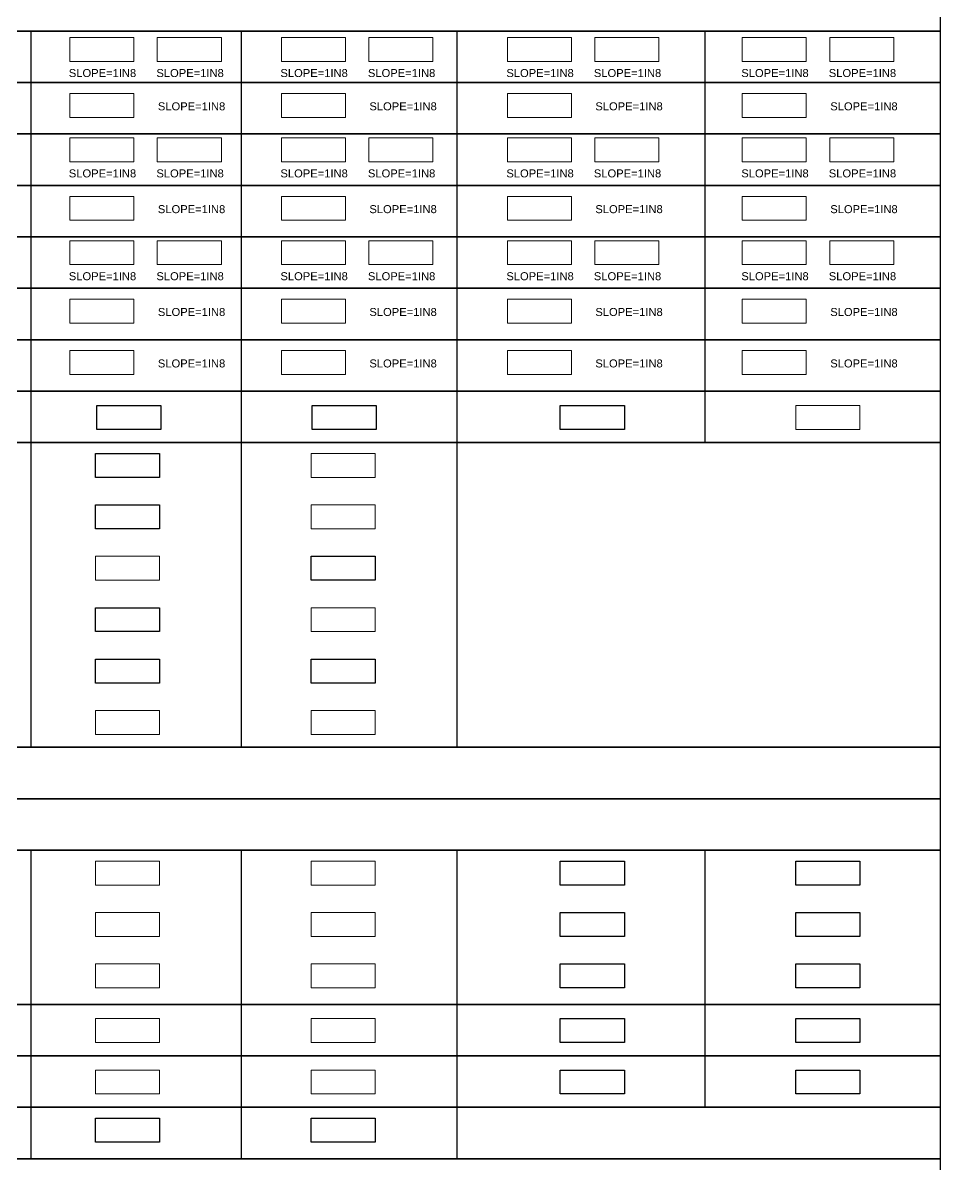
# Model space of a CAD drawing. Header units: millimetres. Extents: x -9481 to -9285, y 28735 to 28829.
# Drawn here: x -9451.52 to -9442.23, y 28776.66 to 28788.21 of the extents above; entities that cross this region are included whole.
import ezdxf

# ---------------------------------------------------------------- set-up
doc = ezdxf.new("R2010")
doc.units = ezdxf.units.MM
doc.linetypes.add('CONTINULUS', pattern=[0])
doc.linetypes.add('DASHED', pattern=[0.75, 0.5, -0.25])
for name, color, linetype, plot in [('BLK_1_FLR_-1_COURTYARD_INNER', 4, 'Continuous', False), ('BLK_1_FLR_-1_LIFT_1', 7, 'Continuous', False), ('BLK_1_FLR_-1_LIFT_2', 7, 'Continuous', False), ('BLK_1_FLR_-1_LIFT_3', 7, 'Continuous', False), ('BLK_1_FLR_-2_LIFT_1', 7, 'Continuous', False), ('BLK_1_FLR_-2_LIFT_2', 7, 'Continuous', False), ('BLK_1_FLR_-2_LIFT_3', 7, 'Continuous', False), ('BLK_1_FLR_3_COURTYARD_INNER', 7, 'Continuous', False), ('BLK_1_FLR_3_ROOM_1_LIGHT_VENTILATION_1', 4, 'Continuous', False), ('BLK_1_FLR_3_ROOM_2_LIGHT_VENTILATION_2', 1, 'Continuous', False), ('BLK_1_FLR_3_ROOM_4_LIGHT_VENTILATION_4', 1, 'Continuous', False), ('BLK_1_FLR_3_ROOM_5_LIGHT_VENTILATION_5', 1, 'Continuous', False), ('BLK_1_FLR_4_ROOM_3_LIGHT_VENTILATION_3', 7, 'Continuous', False), ('BLK_1_FLR_4_ROOM_5_LIGHT_VENTILATION_5', 7, 'Continuous', False)]:
    doc.layers.add(name, color=color, linetype=linetype, plot=plot)
for name, color, linetype, lineweight in [('BLK_1_FLR_-1_VEHICLE_RAMP_1', 7, 'Continuous', 0), ('BLK_1_FLR_-1_VEHICLE_RAMP_2', 7, 'Continuous', 0), ('BLK_1_FLR_-2_COURTYARD_INNER', 7, 'Continuous', 0), ('BLK_1_FLR_-2_VEHICLE_RAMP_1', 7, 'Continuous', 0), ('BLK_1_FLR_-2_VEHICLE_RAMP_2', 7, 'Continuous', 0), ('BLK_1_FLR_2_LIFT_3', 1, 'DASHED', 9), ('BLK_1_FLR_3_LIFT_1', 7, 'Continuous', 0), ('BLK_1_FLR_3_LIFT_2', 1, 'DASHED', 9), ('BLK_1_FLR_3_ROOM_3_LIGHT_VENTILATION_3', 7, 'Continuous', 0), ('BLK_1_FLR_3_ROOM_6_LIGHT_VENTILATION_6', 7, 'Continuous', 0), ('BLK_1_FLR_3_VEHICLE_RAMP_1', 7, 'Continuous', 0), ('BLK_1_FLR_3_VEHICLE_RAMP_2', 7, 'Continuous', 0), ('BLK_1_FLR_4_LIFT_1', 7, 'Continuous', 0), ('BLK_1_FLR_4_LIFT_2', 1, 'DASHED', 9), ('BLK_1_FLR_4_LIFT_3', 1, 'DASHED', 9), ('BLK_1_FLR_4_ROOM_1_LIGHT_VENTILATION_1', 7, 'Continuous', 0), ('BLK_1_FLR_4_ROOM_2_LIGHT_VENTILATION_2', 7, 'Continuous', 0), ('BLK_1_FLR_4_ROOM_4_LIGHT_VENTILATION_4', 7, 'Continuous', 0), ('BLK_1_FLR_4_ROOM_6_LIGHT_VENTILATION_6', 7, 'Continuous', 0), ('BLK_1_FLR_4_VEHICLE_RAMP_1', 7, 'Continuous', 0), ('BLK_1_FLR_4_VEHICLE_RAMP_2', 7, 'Continuous', 0)]:
    doc.layers.add(name, color=color, linetype=linetype, lineweight=lineweight)
doc.layers.add('BLK_1_FLR_3_UNITFA', color=7, linetype='Continuous')
doc.layers.add('BLK_1_FLR_4_UNITFA', color=7, linetype='Continuous')
doc.layers.add('BLK_1_FLR_4_COURTYARD_INNER', color=7, linetype='Continuous', true_color=0x995f4c, plot=False)
doc.styles.get("Standard").update_dxf_attribs({"font": 'arial.ttf', "height": 0.25})

msp = doc.modelspace()

# ---------------------------------------------------------------- linework, layer by layer
for p, q in [((-9451.44, 28788.13), (-9451.44, 28787.61)), ((-9449.309, 28788.13), (-9449.309, 28787.61)), ((-9447.126, 28788.13), (-9447.126, 28787.61)), ((-9444.614, 28788.13), (-9444.614, 28787.61)), ((-9451.44, 28787.61), (-9451.44, 28787.089)), ((-9449.309, 28787.61), (-9449.309, 28787.089)), ((-9447.126, 28787.61), (-9447.126, 28787.089)), ((-9444.614, 28787.61), (-9444.614, 28787.089)), ((-9451.44, 28787.089), (-9451.44, 28786.568)), ((-9449.309, 28787.089), (-9449.309, 28786.568)), ((-9447.126, 28787.089), (-9447.126, 28786.568)), ((-9444.614, 28787.089), (-9444.614, 28786.568)), ((-9451.44, 28786.568), (-9451.44, 28786.048)), ((-9449.309, 28786.568), (-9449.309, 28786.048)), ((-9447.126, 28786.568), (-9447.126, 28786.048)), ((-9444.614, 28786.568), (-9444.614, 28786.048)), ((-9451.44, 28786.048), (-9451.44, 28785.527)), ((-9449.309, 28786.048), (-9449.309, 28785.527)), ((-9447.126, 28786.048), (-9447.126, 28785.527)), ((-9444.614, 28786.048), (-9444.614, 28785.527)), ((-9451.44, 28785.527), (-9451.44, 28785.006)), ((-9449.309, 28785.527), (-9449.309, 28785.006)), ((-9447.126, 28785.527), (-9447.126, 28785.006)), ((-9444.614, 28785.527), (-9444.614, 28785.006)), ((-9451.44, 28785.006), (-9451.44, 28784.486)), ((-9449.309, 28785.006), (-9449.309, 28784.486)), ((-9447.126, 28785.006), (-9447.126, 28784.486)), ((-9444.614, 28785.006), (-9444.614, 28784.486)), ((-9451.44, 28784.486), (-9451.44, 28783.965)), ((-9449.309, 28784.486), (-9449.309, 28783.965)), ((-9447.126, 28784.486), (-9447.126, 28783.965)), ((-9444.614, 28784.486), (-9444.614, 28783.965)), ((-9451.44, 28783.965), (-9451.44, 28783.444)), ((-9451.44, 28783.965), (-9451.44, 28780.879)), ((-9449.309, 28783.965), (-9449.309, 28783.444)), ((-9449.309, 28783.965), (-9449.309, 28780.879)), ((-9447.126, 28783.965), (-9447.126, 28783.444)), ((-9447.126, 28783.965), (-9447.126, 28780.879)), ((-9442.23, 28783.965), (-9442.23, 28780.879)), ((-9451.44, 28783.444), (-9451.44, 28782.924)), ((-9449.309, 28783.444), (-9449.309, 28782.924)), ((-9447.126, 28783.444), (-9447.126, 28782.924)), ((-9451.44, 28779.838), (-9451.44, 28779.318)), ((-9449.309, 28779.838), (-9449.309, 28779.318)), ((-9447.126, 28779.838), (-9447.126, 28779.318)), ((-9444.614, 28779.838), (-9444.614, 28779.318)), ((-9451.44, 28779.318), (-9451.44, 28778.797)), ((-9449.309, 28779.318), (-9449.309, 28778.797)), ((-9447.126, 28779.318), (-9447.126, 28778.797)), ((-9444.614, 28779.318), (-9444.614, 28778.797)), ((-9451.44, 28778.797), (-9451.44, 28778.276)), ((-9449.309, 28778.797), (-9449.309, 28778.276)), ((-9447.126, 28778.797), (-9447.126, 28778.276)), ((-9444.614, 28778.797), (-9444.614, 28778.276)), ((-9451.44, 28778.276), (-9451.44, 28777.756)), ((-9449.309, 28778.276), (-9449.309, 28777.756)), ((-9447.126, 28778.276), (-9447.126, 28777.756)), ((-9444.614, 28778.276), (-9444.614, 28777.756)), ((-9451.44, 28777.756), (-9451.44, 28777.235)), ((-9449.309, 28777.756), (-9449.309, 28777.235)), ((-9447.126, 28777.756), (-9447.126, 28777.235)), ((-9444.614, 28777.756), (-9444.614, 28777.235)), ((-9451.44, 28777.235), (-9451.44, 28776.714)), ((-9449.309, 28777.235), (-9449.309, 28776.714)), ((-9447.126, 28777.235), (-9447.126, 28776.714))]:
    msp.add_line(p, q)
for points in [[(-9481.258, 28788.651), (-9442.23, 28788.651), (-9442.23, 28788.13), (-9481.258, 28788.13), (-9481.258, 28788.651)], [(-9481.258, 28783.965), (-9481.258, 28784.486), (-9442.23, 28784.486), (-9442.23, 28783.965)], [(-9481.258, 28783.965), (-9442.23, 28783.965), (-9442.23, 28780.879), (-9481.258, 28780.879)], [(-9481.258, 28780.879), (-9442.23, 28780.879), (-9442.23, 28780.359), (-9481.258, 28780.359), (-9481.258, 28780.879)], [(-9481.258, 28780.359), (-9442.23, 28780.359), (-9442.23, 28779.838), (-9481.258, 28779.838), (-9481.258, 28780.359)], [(-9481.258, 28777.235), (-9442.23, 28777.235), (-9442.23, 28776.714), (-9481.258, 28776.714)], [(-9481.258, 28776.714), (-9442.23, 28776.714), (-9442.23, 28776.194), (-9481.258, 28776.194)]]:
    msp.add_lwpolyline(points, close=True)
for points in [[(-9481.258, 28787.61), (-9481.258, 28788.13), (-9442.23, 28788.13), (-9442.23, 28787.61), (-9461.732, 28787.61)], [(-9461.732, 28787.61), (-9442.23, 28787.61), (-9442.23, 28787.089), (-9461.732, 28787.089)], [(-9461.732, 28787.089), (-9442.23, 28787.089), (-9442.23, 28786.568), (-9461.732, 28786.568)], [(-9461.732, 28786.568), (-9442.23, 28786.568), (-9442.23, 28786.048), (-9461.732, 28786.048)], [(-9461.732, 28786.048), (-9442.23, 28786.048), (-9442.23, 28785.527), (-9461.732, 28785.527)], [(-9461.732, 28785.527), (-9442.23, 28785.527), (-9442.23, 28785.006), (-9461.732, 28785.006)], [(-9461.732, 28785.006), (-9442.23, 28785.006), (-9442.23, 28784.486), (-9481.258, 28784.486), (-9481.258, 28785.006), (-9481.258, 28785.006)], [(-9481.258, 28779.318), (-9481.258, 28779.838), (-9442.23, 28779.838), (-9442.23, 28779.318)], [(-9442.23, 28779.318), (-9442.23, 28778.797)], [(-9442.23, 28778.797), (-9442.23, 28778.276), (-9461.732, 28778.276)], [(-9461.732, 28778.276), (-9442.23, 28778.276), (-9442.23, 28777.756), (-9461.732, 28777.756)], [(-9461.732, 28777.756), (-9442.23, 28777.756), (-9442.23, 28777.235), (-9481.258, 28777.235), (-9481.258, 28777.756), (-9481.258, 28777.756)]]:
    msp.add_lwpolyline(points)
at = {"layer": 'BLK_1_FLR_-1_COURTYARD_INNER', "color": 7}
msp.add_lwpolyline([(-9446.077, 28784.339), (-9445.428, 28784.339), (-9445.428, 28784.097), (-9446.077, 28784.097)], close=True, dxfattribs=at)
at = {"layer": 'BLK_1_FLR_-1_LIFT_1', "color": 1}
msp.add_lwpolyline([(-9446.077, 28779.727), (-9445.428, 28779.727), (-9445.428, 28779.485), (-9446.077, 28779.485)], close=True, dxfattribs=at)
at = {"layer": 'BLK_1_FLR_-1_LIFT_1', "color": 2}
msp.add_lwpolyline([(-9446.077, 28778.133), (-9445.428, 28778.133), (-9445.428, 28777.89), (-9446.077, 28777.89)], close=True, dxfattribs=at)
at = {"layer": 'BLK_1_FLR_-1_LIFT_1', "color": 3}
msp.add_lwpolyline([(-9446.077, 28777.612), (-9445.428, 28777.612), (-9445.428, 28777.37), (-9446.077, 28777.37)], close=True, dxfattribs=at)
at = {"layer": 'BLK_1_FLR_-1_LIFT_2', "color": 1}
msp.add_lwpolyline([(-9446.077, 28779.206), (-9445.428, 28779.206), (-9445.428, 28778.964), (-9446.077, 28778.964)], close=True, dxfattribs=at)
at = {"layer": 'BLK_1_FLR_-1_LIFT_3', "color": 1}
msp.add_lwpolyline([(-9446.077, 28778.686), (-9445.428, 28778.686), (-9445.428, 28778.444), (-9446.077, 28778.444)], close=True, dxfattribs=at)
at = {"layer": 'BLK_1_FLR_-1_VEHICLE_RAMP_1', "color": 1}
msp.add_lwpolyline([(-9446.613, 28788.065), (-9445.964, 28788.065), (-9445.964, 28787.823), (-9446.613, 28787.823)], close=True, dxfattribs=at)
at = {"layer": 'BLK_1_FLR_-1_VEHICLE_RAMP_1', "color": 2}
msp.add_lwpolyline([(-9446.613, 28787.498), (-9445.964, 28787.498), (-9445.964, 28787.256), (-9446.613, 28787.256)], close=True, dxfattribs=at)
at = {"layer": 'BLK_1_FLR_-1_VEHICLE_RAMP_1', "color": 3}
msp.add_lwpolyline([(-9446.613, 28787.049), (-9445.964, 28787.049), (-9445.964, 28786.807), (-9446.613, 28786.807)], close=True, dxfattribs=at)
at = {"layer": 'BLK_1_FLR_-1_VEHICLE_RAMP_1', "color": 4}
msp.add_lwpolyline([(-9446.613, 28786.457), (-9445.964, 28786.457), (-9445.964, 28786.215), (-9446.613, 28786.215)], close=True, dxfattribs=at)
at = {"layer": 'BLK_1_FLR_-1_VEHICLE_RAMP_1', "color": 5}
msp.add_lwpolyline([(-9446.613, 28786.008), (-9445.964, 28786.008), (-9445.964, 28785.766), (-9446.613, 28785.766)], close=True, dxfattribs=at)
at = {"layer": 'BLK_1_FLR_-1_VEHICLE_RAMP_1', "color": 6}
msp.add_lwpolyline([(-9446.613, 28785.416), (-9445.964, 28785.416), (-9445.964, 28785.174), (-9446.613, 28785.174)], close=True, dxfattribs=at)
at = {"layer": 'BLK_1_FLR_-1_VEHICLE_RAMP_1', "color": 8}
msp.add_lwpolyline([(-9446.613, 28784.895), (-9445.964, 28784.895), (-9445.964, 28784.653), (-9446.613, 28784.653)], close=True, dxfattribs=at)
at = {"layer": 'BLK_1_FLR_-1_VEHICLE_RAMP_2', "color": 1, "linetype": 'CONTINULUS', "ltscale": 0.05}
msp.add_lwpolyline([(-9445.727, 28788.065), (-9445.078, 28788.065), (-9445.078, 28787.823), (-9445.727, 28787.823)], close=True, dxfattribs=at)
at = {"layer": 'BLK_1_FLR_-1_VEHICLE_RAMP_2', "color": 3, "linetype": 'CONTINULUS', "ltscale": 0.05}
msp.add_lwpolyline([(-9445.727, 28787.049), (-9445.078, 28787.049), (-9445.078, 28786.807), (-9445.727, 28786.807)], close=True, dxfattribs=at)
at = {"layer": 'BLK_1_FLR_-1_VEHICLE_RAMP_2', "color": 5, "linetype": 'CONTINULUS', "ltscale": 0.05}
msp.add_lwpolyline([(-9445.727, 28786.008), (-9445.078, 28786.008), (-9445.078, 28785.766), (-9445.727, 28785.766)], close=True, dxfattribs=at)
at = {"layer": 'BLK_1_FLR_-2_COURTYARD_INNER', "color": 7}
msp.add_lwpolyline([(-9443.693, 28784.339), (-9443.043, 28784.339), (-9443.043, 28784.097), (-9443.693, 28784.097)], close=True, dxfattribs=at)
at = {"layer": 'BLK_1_FLR_-2_LIFT_1', "color": 1}
msp.add_lwpolyline([(-9443.693, 28779.727), (-9443.043, 28779.727), (-9443.043, 28779.485), (-9443.693, 28779.485)], close=True, dxfattribs=at)
at = {"layer": 'BLK_1_FLR_-2_LIFT_1', "color": 2}
msp.add_lwpolyline([(-9443.693, 28778.133), (-9443.043, 28778.133), (-9443.043, 28777.89), (-9443.693, 28777.89)], close=True, dxfattribs=at)
at = {"layer": 'BLK_1_FLR_-2_LIFT_1', "color": 3}
msp.add_lwpolyline([(-9443.693, 28777.612), (-9443.043, 28777.612), (-9443.043, 28777.37), (-9443.693, 28777.37)], close=True, dxfattribs=at)
at = {"layer": 'BLK_1_FLR_-2_LIFT_2', "color": 1}
msp.add_lwpolyline([(-9443.693, 28779.206), (-9443.043, 28779.206), (-9443.043, 28778.964), (-9443.693, 28778.964)], close=True, dxfattribs=at)
at = {"layer": 'BLK_1_FLR_-2_LIFT_3', "color": 1}
msp.add_lwpolyline([(-9443.693, 28778.686), (-9443.043, 28778.686), (-9443.043, 28778.444), (-9443.693, 28778.444)], close=True, dxfattribs=at)
at = {"layer": 'BLK_1_FLR_-2_VEHICLE_RAMP_1', "color": 1}
msp.add_lwpolyline([(-9444.235, 28788.065), (-9443.586, 28788.065), (-9443.586, 28787.823), (-9444.235, 28787.823)], close=True, dxfattribs=at)
at = {"layer": 'BLK_1_FLR_-2_VEHICLE_RAMP_1', "color": 2}
msp.add_lwpolyline([(-9444.235, 28787.498), (-9443.586, 28787.498), (-9443.586, 28787.256), (-9444.235, 28787.256)], close=True, dxfattribs=at)
at = {"layer": 'BLK_1_FLR_-2_VEHICLE_RAMP_1', "color": 3}
msp.add_lwpolyline([(-9444.235, 28787.049), (-9443.586, 28787.049), (-9443.586, 28786.807), (-9444.235, 28786.807)], close=True, dxfattribs=at)
at = {"layer": 'BLK_1_FLR_-2_VEHICLE_RAMP_1', "color": 4}
msp.add_lwpolyline([(-9444.235, 28786.457), (-9443.586, 28786.457), (-9443.586, 28786.215), (-9444.235, 28786.215)], close=True, dxfattribs=at)
at = {"layer": 'BLK_1_FLR_-2_VEHICLE_RAMP_1', "color": 5}
msp.add_lwpolyline([(-9444.235, 28786.008), (-9443.586, 28786.008), (-9443.586, 28785.766), (-9444.235, 28785.766)], close=True, dxfattribs=at)
at = {"layer": 'BLK_1_FLR_-2_VEHICLE_RAMP_1', "color": 6}
msp.add_lwpolyline([(-9444.235, 28785.416), (-9443.586, 28785.416), (-9443.586, 28785.174), (-9444.235, 28785.174)], close=True, dxfattribs=at)
at = {"layer": 'BLK_1_FLR_-2_VEHICLE_RAMP_1', "color": 8}
msp.add_lwpolyline([(-9444.235, 28784.895), (-9443.586, 28784.895), (-9443.586, 28784.653), (-9444.235, 28784.653)], close=True, dxfattribs=at)
at = {"layer": 'BLK_1_FLR_-2_VEHICLE_RAMP_2', "color": 1, "linetype": 'CONTINULUS', "ltscale": 0.05}
msp.add_lwpolyline([(-9443.349, 28788.065), (-9442.7, 28788.065), (-9442.7, 28787.823), (-9443.349, 28787.823)], close=True, dxfattribs=at)
at = {"layer": 'BLK_1_FLR_-2_VEHICLE_RAMP_2', "color": 3, "linetype": 'CONTINULUS', "ltscale": 0.05}
msp.add_lwpolyline([(-9443.349, 28787.049), (-9442.7, 28787.049), (-9442.7, 28786.807), (-9443.349, 28786.807)], close=True, dxfattribs=at)
at = {"layer": 'BLK_1_FLR_-2_VEHICLE_RAMP_2', "color": 5, "linetype": 'CONTINULUS', "ltscale": 0.05}
msp.add_lwpolyline([(-9443.349, 28786.008), (-9442.7, 28786.008), (-9442.7, 28785.766), (-9443.349, 28785.766)], close=True, dxfattribs=at)
at = {"layer": 'BLK_1_FLR_2_LIFT_3', "color": 1, "linetype": 'CONTINULUS', "ltscale": 0.05}
msp.add_lwpolyline([(-9450.783, 28778.686), (-9450.134, 28778.686), (-9450.134, 28778.444), (-9450.783, 28778.444)], close=True, dxfattribs=at)
at = {"layer": 'BLK_1_FLR_3_COURTYARD_INNER', "color": 7}
msp.add_lwpolyline([(-9450.771, 28784.339), (-9450.122, 28784.339), (-9450.122, 28784.097), (-9450.771, 28784.097)], close=True, dxfattribs=at)
at = {"layer": 'BLK_1_FLR_3_LIFT_1', "color": 1, "linetype": 'CONTINULUS', "ltscale": 0.05}
msp.add_lwpolyline([(-9450.783, 28779.727), (-9450.134, 28779.727), (-9450.134, 28779.485), (-9450.783, 28779.485)], close=True, dxfattribs=at)
at = {"layer": 'BLK_1_FLR_3_LIFT_1', "color": 2, "linetype": 'CONTINULUS', "ltscale": 0.05}
msp.add_lwpolyline([(-9450.783, 28778.133), (-9450.134, 28778.133), (-9450.134, 28777.89), (-9450.783, 28777.89)], close=True, dxfattribs=at)
at = {"layer": 'BLK_1_FLR_3_LIFT_1', "color": 3, "linetype": 'CONTINULUS', "ltscale": 0.05}
msp.add_lwpolyline([(-9450.783, 28777.612), (-9450.134, 28777.612), (-9450.134, 28777.37), (-9450.783, 28777.37)], close=True, dxfattribs=at)
at = {"layer": 'BLK_1_FLR_3_LIFT_2', "color": 1, "linetype": 'CONTINULUS', "ltscale": 0.05}
msp.add_lwpolyline([(-9450.783, 28779.206), (-9450.134, 28779.206), (-9450.134, 28778.964), (-9450.783, 28778.964)], close=True, dxfattribs=at)
at = {"layer": 'BLK_1_FLR_3_ROOM_1_LIGHT_VENTILATION_1', "color": 114, "true_color": 0x139b48}
msp.add_lwpolyline([(-9450.783, 28783.854), (-9450.134, 28783.854), (-9450.134, 28783.612), (-9450.783, 28783.612)], close=True, dxfattribs=at)
at = {"layer": 'BLK_1_FLR_3_ROOM_2_LIGHT_VENTILATION_2', "color": 114, "true_color": 0x139b48}
msp.add_lwpolyline([(-9450.783, 28783.333), (-9450.134, 28783.333), (-9450.134, 28783.091), (-9450.783, 28783.091)], close=True, dxfattribs=at)
at = {"layer": 'BLK_1_FLR_3_ROOM_3_LIGHT_VENTILATION_3', "color": 114, "true_color": 0x139b48}
msp.add_lwpolyline([(-9450.783, 28782.813), (-9450.134, 28782.813), (-9450.134, 28782.57), (-9450.783, 28782.57)], close=True, dxfattribs=at)
at = {"layer": 'BLK_1_FLR_3_ROOM_4_LIGHT_VENTILATION_4', "color": 114, "true_color": 0x139b48}
msp.add_lwpolyline([(-9450.783, 28782.292), (-9450.134, 28782.292), (-9450.134, 28782.05), (-9450.783, 28782.05)], close=True, dxfattribs=at)
at = {"layer": 'BLK_1_FLR_3_ROOM_5_LIGHT_VENTILATION_5', "color": 114, "true_color": 0x139b48}
msp.add_lwpolyline([(-9450.783, 28781.771), (-9450.134, 28781.771), (-9450.134, 28781.529), (-9450.783, 28781.529)], close=True, dxfattribs=at)
at = {"layer": 'BLK_1_FLR_3_ROOM_6_LIGHT_VENTILATION_6', "color": 114, "true_color": 0x139b48}
msp.add_lwpolyline([(-9450.783, 28781.251), (-9450.134, 28781.251), (-9450.134, 28781.009), (-9450.783, 28781.009)], close=True, dxfattribs=at)
at = {"layer": 'BLK_1_FLR_3_UNITFA', "color": 8}
msp.add_lwpolyline([(-9450.783, 28777.124), (-9450.134, 28777.124), (-9450.134, 28776.882), (-9450.783, 28776.882)], close=True, dxfattribs=at)
at = {"layer": 'BLK_1_FLR_3_VEHICLE_RAMP_1', "color": 1}
msp.add_lwpolyline([(-9451.044, 28788.065), (-9450.395, 28788.065), (-9450.395, 28787.823), (-9451.044, 28787.823)], close=True, dxfattribs=at)
at = {"layer": 'BLK_1_FLR_3_VEHICLE_RAMP_1', "color": 2}
msp.add_lwpolyline([(-9451.044, 28787.498), (-9450.395, 28787.498), (-9450.395, 28787.256), (-9451.044, 28787.256)], close=True, dxfattribs=at)
at = {"layer": 'BLK_1_FLR_3_VEHICLE_RAMP_1', "color": 3}
msp.add_lwpolyline([(-9451.044, 28787.049), (-9450.395, 28787.049), (-9450.395, 28786.807), (-9451.044, 28786.807)], close=True, dxfattribs=at)
at = {"layer": 'BLK_1_FLR_3_VEHICLE_RAMP_1', "color": 4}
msp.add_lwpolyline([(-9451.044, 28786.457), (-9450.395, 28786.457), (-9450.395, 28786.215), (-9451.044, 28786.215)], close=True, dxfattribs=at)
at = {"layer": 'BLK_1_FLR_3_VEHICLE_RAMP_1', "color": 5}
msp.add_lwpolyline([(-9451.044, 28786.008), (-9450.395, 28786.008), (-9450.395, 28785.766), (-9451.044, 28785.766)], close=True, dxfattribs=at)
at = {"layer": 'BLK_1_FLR_3_VEHICLE_RAMP_1', "color": 6}
msp.add_lwpolyline([(-9451.044, 28785.416), (-9450.395, 28785.416), (-9450.395, 28785.174), (-9451.044, 28785.174)], close=True, dxfattribs=at)
at = {"layer": 'BLK_1_FLR_3_VEHICLE_RAMP_1', "color": 8}
msp.add_lwpolyline([(-9451.044, 28784.895), (-9450.395, 28784.895), (-9450.395, 28784.653), (-9451.044, 28784.653)], close=True, dxfattribs=at)
at = {"layer": 'BLK_1_FLR_3_VEHICLE_RAMP_2', "color": 1, "linetype": 'CONTINULUS', "ltscale": 0.05}
msp.add_lwpolyline([(-9450.158, 28788.065), (-9449.509, 28788.065), (-9449.509, 28787.823), (-9450.158, 28787.823)], close=True, dxfattribs=at)
at = {"layer": 'BLK_1_FLR_3_VEHICLE_RAMP_2', "color": 3, "linetype": 'CONTINULUS', "ltscale": 0.05}
msp.add_lwpolyline([(-9450.158, 28787.049), (-9449.509, 28787.049), (-9449.509, 28786.807), (-9450.158, 28786.807)], close=True, dxfattribs=at)
at = {"layer": 'BLK_1_FLR_3_VEHICLE_RAMP_2', "color": 5, "linetype": 'CONTINULUS', "ltscale": 0.05}
msp.add_lwpolyline([(-9450.158, 28786.008), (-9449.509, 28786.008), (-9449.509, 28785.766), (-9450.158, 28785.766)], close=True, dxfattribs=at)
at = {"layer": 'BLK_1_FLR_4_COURTYARD_INNER', "color": 7}
msp.add_lwpolyline([(-9448.589, 28784.339), (-9447.94, 28784.339), (-9447.94, 28784.097), (-9448.589, 28784.097)], close=True, dxfattribs=at)
at = {"layer": 'BLK_1_FLR_4_LIFT_1', "color": 1, "linetype": 'CONTINULUS', "ltscale": 0.05}
msp.add_lwpolyline([(-9448.601, 28779.727), (-9447.952, 28779.727), (-9447.952, 28779.485), (-9448.601, 28779.485)], close=True, dxfattribs=at)
at = {"layer": 'BLK_1_FLR_4_LIFT_1', "color": 2, "linetype": 'CONTINULUS', "ltscale": 0.05}
msp.add_lwpolyline([(-9448.601, 28778.133), (-9447.952, 28778.133), (-9447.952, 28777.89), (-9448.601, 28777.89)], close=True, dxfattribs=at)
at = {"layer": 'BLK_1_FLR_4_LIFT_1', "color": 3, "linetype": 'CONTINULUS', "ltscale": 0.05}
msp.add_lwpolyline([(-9448.601, 28777.612), (-9447.952, 28777.612), (-9447.952, 28777.37), (-9448.601, 28777.37)], close=True, dxfattribs=at)
at = {"layer": 'BLK_1_FLR_4_LIFT_2', "color": 1, "linetype": 'CONTINULUS', "ltscale": 0.05}
msp.add_lwpolyline([(-9448.601, 28779.206), (-9447.952, 28779.206), (-9447.952, 28778.964), (-9448.601, 28778.964)], close=True, dxfattribs=at)
at = {"layer": 'BLK_1_FLR_4_LIFT_3', "color": 1, "linetype": 'CONTINULUS', "ltscale": 0.05}
msp.add_lwpolyline([(-9448.601, 28778.686), (-9447.952, 28778.686), (-9447.952, 28778.444), (-9448.601, 28778.444)], close=True, dxfattribs=at)
at = {"layer": 'BLK_1_FLR_4_ROOM_1_LIGHT_VENTILATION_1', "color": 114, "true_color": 0x139b48}
msp.add_lwpolyline([(-9448.601, 28783.854), (-9447.952, 28783.854), (-9447.952, 28783.612), (-9448.601, 28783.612)], close=True, dxfattribs=at)
at = {"layer": 'BLK_1_FLR_4_ROOM_2_LIGHT_VENTILATION_2', "color": 114, "true_color": 0x139b48}
msp.add_lwpolyline([(-9448.601, 28783.333), (-9447.952, 28783.333), (-9447.952, 28783.091), (-9448.601, 28783.091)], close=True, dxfattribs=at)
at = {"layer": 'BLK_1_FLR_4_ROOM_3_LIGHT_VENTILATION_3', "color": 114, "true_color": 0x139b48}
msp.add_lwpolyline([(-9448.601, 28782.813), (-9447.952, 28782.813), (-9447.952, 28782.57), (-9448.601, 28782.57)], close=True, dxfattribs=at)
at = {"layer": 'BLK_1_FLR_4_ROOM_4_LIGHT_VENTILATION_4', "color": 114, "true_color": 0x139b48}
msp.add_lwpolyline([(-9448.601, 28782.292), (-9447.952, 28782.292), (-9447.952, 28782.05), (-9448.601, 28782.05)], close=True, dxfattribs=at)
at = {"layer": 'BLK_1_FLR_4_ROOM_5_LIGHT_VENTILATION_5', "color": 114, "true_color": 0x139b48}
msp.add_lwpolyline([(-9448.601, 28781.771), (-9447.952, 28781.771), (-9447.952, 28781.529), (-9448.601, 28781.529)], close=True, dxfattribs=at)
at = {"layer": 'BLK_1_FLR_4_ROOM_6_LIGHT_VENTILATION_6', "color": 114, "true_color": 0x139b48}
msp.add_lwpolyline([(-9448.601, 28781.251), (-9447.952, 28781.251), (-9447.952, 28781.009), (-9448.601, 28781.009)], close=True, dxfattribs=at)
at = {"layer": 'BLK_1_FLR_4_UNITFA', "color": 8}
msp.add_lwpolyline([(-9448.601, 28777.124), (-9447.952, 28777.124), (-9447.952, 28776.882), (-9448.601, 28776.882)], close=True, dxfattribs=at)
at = {"layer": 'BLK_1_FLR_4_VEHICLE_RAMP_1', "color": 1}
msp.add_lwpolyline([(-9448.901, 28788.065), (-9448.252, 28788.065), (-9448.252, 28787.823), (-9448.901, 28787.823)], close=True, dxfattribs=at)
at = {"layer": 'BLK_1_FLR_4_VEHICLE_RAMP_1', "color": 2}
msp.add_lwpolyline([(-9448.901, 28787.498), (-9448.252, 28787.498), (-9448.252, 28787.256), (-9448.901, 28787.256)], close=True, dxfattribs=at)
at = {"layer": 'BLK_1_FLR_4_VEHICLE_RAMP_1', "color": 3}
msp.add_lwpolyline([(-9448.901, 28787.049), (-9448.252, 28787.049), (-9448.252, 28786.807), (-9448.901, 28786.807)], close=True, dxfattribs=at)
at = {"layer": 'BLK_1_FLR_4_VEHICLE_RAMP_1', "color": 4}
msp.add_lwpolyline([(-9448.901, 28786.457), (-9448.252, 28786.457), (-9448.252, 28786.215), (-9448.901, 28786.215)], close=True, dxfattribs=at)
at = {"layer": 'BLK_1_FLR_4_VEHICLE_RAMP_1', "color": 5}
msp.add_lwpolyline([(-9448.901, 28786.008), (-9448.252, 28786.008), (-9448.252, 28785.766), (-9448.901, 28785.766)], close=True, dxfattribs=at)
at = {"layer": 'BLK_1_FLR_4_VEHICLE_RAMP_1', "color": 6}
msp.add_lwpolyline([(-9448.901, 28785.416), (-9448.252, 28785.416), (-9448.252, 28785.174), (-9448.901, 28785.174)], close=True, dxfattribs=at)
at = {"layer": 'BLK_1_FLR_4_VEHICLE_RAMP_1', "color": 8}
msp.add_lwpolyline([(-9448.901, 28784.895), (-9448.252, 28784.895), (-9448.252, 28784.653), (-9448.901, 28784.653)], close=True, dxfattribs=at)
at = {"layer": 'BLK_1_FLR_4_VEHICLE_RAMP_2', "color": 1, "linetype": 'CONTINULUS', "ltscale": 0.05}
msp.add_lwpolyline([(-9448.015, 28788.065), (-9447.366, 28788.065), (-9447.366, 28787.823), (-9448.015, 28787.823)], close=True, dxfattribs=at)
at = {"layer": 'BLK_1_FLR_4_VEHICLE_RAMP_2', "color": 3, "linetype": 'CONTINULUS', "ltscale": 0.05}
msp.add_lwpolyline([(-9448.015, 28787.049), (-9447.366, 28787.049), (-9447.366, 28786.807), (-9448.015, 28786.807)], close=True, dxfattribs=at)
at = {"layer": 'BLK_1_FLR_4_VEHICLE_RAMP_2', "color": 5, "linetype": 'CONTINULUS', "ltscale": 0.05}
msp.add_lwpolyline([(-9448.015, 28786.008), (-9447.366, 28786.008), (-9447.366, 28785.766), (-9448.015, 28785.766)], close=True, dxfattribs=at)

# ---------------------------------------------------------------- texts
at = {"layer": 'BLK_1_FLR_-1_VEHICLE_RAMP_1', "color": 1, "insert": (-9446.623, 28787.746), "char_height": 0.081, "attachment_point": 1}
msp.add_mtext_dynamic_manual_height_columns('SLOPE=1IN8', width=0.42206, gutter_width=0.405, heights=[0], dxfattribs=at)
at = {"layer": 'BLK_1_FLR_-1_VEHICLE_RAMP_1', "color": 2, "insert": (-9445.722, 28787.409), "char_height": 0.081, "attachment_point": 1}
msp.add_mtext_dynamic_manual_height_columns('SLOPE=1IN8', width=0.42206, gutter_width=0.405, heights=[0], dxfattribs=at)
at = {"layer": 'BLK_1_FLR_-1_VEHICLE_RAMP_1', "color": 3, "insert": (-9446.623, 28786.73), "char_height": 0.081, "attachment_point": 1}
msp.add_mtext_dynamic_manual_height_columns('SLOPE=1IN8', width=0.42206, gutter_width=0.405, heights=[0], dxfattribs=at)
at = {"layer": 'BLK_1_FLR_-1_VEHICLE_RAMP_1', "color": 4, "insert": (-9445.722, 28786.368), "char_height": 0.081, "attachment_point": 1}
msp.add_mtext_dynamic_manual_height_columns('SLOPE=1IN8', width=0.42206, gutter_width=0.405, heights=[0], dxfattribs=at)
at = {"layer": 'BLK_1_FLR_-1_VEHICLE_RAMP_1', "color": 5, "insert": (-9446.623, 28785.689), "char_height": 0.081, "attachment_point": 1}
msp.add_mtext_dynamic_manual_height_columns('SLOPE=1IN8', width=0.42206, gutter_width=0.405, heights=[0], dxfattribs=at)
at = {"layer": 'BLK_1_FLR_-1_VEHICLE_RAMP_1', "color": 6, "insert": (-9445.722, 28785.327), "char_height": 0.081, "attachment_point": 1}
msp.add_mtext_dynamic_manual_height_columns('SLOPE=1IN8', width=0.42206, gutter_width=0.405, heights=[0], dxfattribs=at)
at = {"layer": 'BLK_1_FLR_-1_VEHICLE_RAMP_1', "color": 8, "insert": (-9445.722, 28784.806), "char_height": 0.081, "attachment_point": 1}
msp.add_mtext_dynamic_manual_height_columns('SLOPE=1IN8', width=0.42206, gutter_width=0.405, heights=[0], dxfattribs=at)
at = {"layer": 'BLK_1_FLR_-1_VEHICLE_RAMP_2', "color": 1, "linetype": 'CONTINULUS', "ltscale": 0.05, "insert": (-9445.737, 28787.746), "char_height": 0.081, "attachment_point": 1}
msp.add_mtext_dynamic_manual_height_columns('SLOPE=1IN8', width=0.42206, gutter_width=0.405, heights=[0], dxfattribs=at)
at = {"layer": 'BLK_1_FLR_-1_VEHICLE_RAMP_2', "color": 3, "linetype": 'CONTINULUS', "ltscale": 0.05, "insert": (-9445.737, 28786.73), "char_height": 0.081, "attachment_point": 1}
msp.add_mtext_dynamic_manual_height_columns('SLOPE=1IN8', width=0.42206, gutter_width=0.405, heights=[0], dxfattribs=at)
at = {"layer": 'BLK_1_FLR_-1_VEHICLE_RAMP_2', "color": 5, "linetype": 'CONTINULUS', "ltscale": 0.05, "insert": (-9445.737, 28785.689), "char_height": 0.081, "attachment_point": 1}
msp.add_mtext_dynamic_manual_height_columns('SLOPE=1IN8', width=0.42206, gutter_width=0.405, heights=[0], dxfattribs=at)
at = {"layer": 'BLK_1_FLR_-2_VEHICLE_RAMP_1', "color": 1, "insert": (-9444.244, 28787.746), "char_height": 0.081, "attachment_point": 1}
msp.add_mtext_dynamic_manual_height_columns('SLOPE=1IN8', width=0.42206, gutter_width=0.405, heights=[0], dxfattribs=at)
at = {"layer": 'BLK_1_FLR_-2_VEHICLE_RAMP_1', "color": 2, "insert": (-9443.343, 28787.409), "char_height": 0.081, "attachment_point": 1}
msp.add_mtext_dynamic_manual_height_columns('SLOPE=1IN8', width=0.42206, gutter_width=0.405, heights=[0], dxfattribs=at)
at = {"layer": 'BLK_1_FLR_-2_VEHICLE_RAMP_1', "color": 3, "insert": (-9444.244, 28786.73), "char_height": 0.081, "attachment_point": 1}
msp.add_mtext_dynamic_manual_height_columns('SLOPE=1IN8', width=0.42206, gutter_width=0.405, heights=[0], dxfattribs=at)
at = {"layer": 'BLK_1_FLR_-2_VEHICLE_RAMP_1', "color": 4, "insert": (-9443.343, 28786.368), "char_height": 0.081, "attachment_point": 1}
msp.add_mtext_dynamic_manual_height_columns('SLOPE=1IN8', width=0.42206, gutter_width=0.405, heights=[0], dxfattribs=at)
at = {"layer": 'BLK_1_FLR_-2_VEHICLE_RAMP_1', "color": 5, "insert": (-9444.244, 28785.689), "char_height": 0.081, "attachment_point": 1}
msp.add_mtext_dynamic_manual_height_columns('SLOPE=1IN8', width=0.42206, gutter_width=0.405, heights=[0], dxfattribs=at)
at = {"layer": 'BLK_1_FLR_-2_VEHICLE_RAMP_1', "color": 6, "insert": (-9443.343, 28785.327), "char_height": 0.081, "attachment_point": 1}
msp.add_mtext_dynamic_manual_height_columns('SLOPE=1IN8', width=0.42206, gutter_width=0.405, heights=[0], dxfattribs=at)
at = {"layer": 'BLK_1_FLR_-2_VEHICLE_RAMP_1', "color": 8, "insert": (-9443.343, 28784.806), "char_height": 0.081, "attachment_point": 1}
msp.add_mtext_dynamic_manual_height_columns('SLOPE=1IN8', width=0.42206, gutter_width=0.405, heights=[0], dxfattribs=at)
at = {"layer": 'BLK_1_FLR_-2_VEHICLE_RAMP_2', "color": 1, "linetype": 'CONTINULUS', "ltscale": 0.05, "insert": (-9443.358, 28787.746), "char_height": 0.081, "attachment_point": 1}
msp.add_mtext_dynamic_manual_height_columns('SLOPE=1IN8', width=0.42206, gutter_width=0.405, heights=[0], dxfattribs=at)
at = {"layer": 'BLK_1_FLR_-2_VEHICLE_RAMP_2', "color": 3, "linetype": 'CONTINULUS', "ltscale": 0.05, "insert": (-9443.358, 28786.73), "char_height": 0.081, "attachment_point": 1}
msp.add_mtext_dynamic_manual_height_columns('SLOPE=1IN8', width=0.42206, gutter_width=0.405, heights=[0], dxfattribs=at)
at = {"layer": 'BLK_1_FLR_-2_VEHICLE_RAMP_2', "color": 5, "linetype": 'CONTINULUS', "ltscale": 0.05, "insert": (-9443.358, 28785.689), "char_height": 0.081, "attachment_point": 1}
msp.add_mtext_dynamic_manual_height_columns('SLOPE=1IN8', width=0.42206, gutter_width=0.405, heights=[0], dxfattribs=at)
at = {"layer": 'BLK_1_FLR_3_VEHICLE_RAMP_1', "color": 1, "insert": (-9451.054, 28787.746), "char_height": 0.081, "attachment_point": 1}
msp.add_mtext_dynamic_manual_height_columns('SLOPE=1IN8', width=0.42206, gutter_width=0.405, heights=[0], dxfattribs=at)
at = {"layer": 'BLK_1_FLR_3_VEHICLE_RAMP_1', "color": 2, "insert": (-9450.152, 28787.409), "char_height": 0.081, "attachment_point": 1}
msp.add_mtext_dynamic_manual_height_columns('SLOPE=1IN8', width=0.42206, gutter_width=0.405, heights=[0], dxfattribs=at)
at = {"layer": 'BLK_1_FLR_3_VEHICLE_RAMP_1', "color": 3, "insert": (-9451.054, 28786.73), "char_height": 0.081, "attachment_point": 1}
msp.add_mtext_dynamic_manual_height_columns('SLOPE=1IN8', width=0.42206, gutter_width=0.405, heights=[0], dxfattribs=at)
at = {"layer": 'BLK_1_FLR_3_VEHICLE_RAMP_1', "color": 4, "insert": (-9450.152, 28786.368), "char_height": 0.081, "attachment_point": 1}
msp.add_mtext_dynamic_manual_height_columns('SLOPE=1IN8', width=0.42206, gutter_width=0.405, heights=[0], dxfattribs=at)
at = {"layer": 'BLK_1_FLR_3_VEHICLE_RAMP_1', "color": 5, "insert": (-9451.054, 28785.689), "char_height": 0.081, "attachment_point": 1}
msp.add_mtext_dynamic_manual_height_columns('SLOPE=1IN8', width=0.42206, gutter_width=0.405, heights=[0], dxfattribs=at)
at = {"layer": 'BLK_1_FLR_3_VEHICLE_RAMP_1', "color": 6, "insert": (-9450.152, 28785.327), "char_height": 0.081, "attachment_point": 1}
msp.add_mtext_dynamic_manual_height_columns('SLOPE=1IN8', width=0.42206, gutter_width=0.405, heights=[0], dxfattribs=at)
at = {"layer": 'BLK_1_FLR_3_VEHICLE_RAMP_1', "color": 8, "insert": (-9450.152, 28784.806), "char_height": 0.081, "attachment_point": 1}
msp.add_mtext_dynamic_manual_height_columns('SLOPE=1IN8', width=0.42206, gutter_width=0.405, heights=[0], dxfattribs=at)
at = {"layer": 'BLK_1_FLR_3_VEHICLE_RAMP_2', "color": 1, "linetype": 'CONTINULUS', "ltscale": 0.05, "insert": (-9450.167, 28787.746), "char_height": 0.081, "attachment_point": 1}
msp.add_mtext_dynamic_manual_height_columns('SLOPE=1IN8', width=0.42206, gutter_width=0.405, heights=[0], dxfattribs=at)
at = {"layer": 'BLK_1_FLR_3_VEHICLE_RAMP_2', "color": 3, "linetype": 'CONTINULUS', "ltscale": 0.05, "insert": (-9450.167, 28786.73), "char_height": 0.081, "attachment_point": 1}
msp.add_mtext_dynamic_manual_height_columns('SLOPE=1IN8', width=0.42206, gutter_width=0.405, heights=[0], dxfattribs=at)
at = {"layer": 'BLK_1_FLR_3_VEHICLE_RAMP_2', "color": 5, "linetype": 'CONTINULUS', "ltscale": 0.05, "insert": (-9450.167, 28785.689), "char_height": 0.081, "attachment_point": 1}
msp.add_mtext_dynamic_manual_height_columns('SLOPE=1IN8', width=0.42206, gutter_width=0.405, heights=[0], dxfattribs=at)
at = {"layer": 'BLK_1_FLR_4_VEHICLE_RAMP_1', "color": 1, "insert": (-9448.911, 28787.746), "char_height": 0.081, "attachment_point": 1}
msp.add_mtext_dynamic_manual_height_columns('SLOPE=1IN8', width=0.42206, gutter_width=0.405, heights=[0], dxfattribs=at)
at = {"layer": 'BLK_1_FLR_4_VEHICLE_RAMP_1', "color": 2, "insert": (-9448.01, 28787.409), "char_height": 0.081, "attachment_point": 1}
msp.add_mtext_dynamic_manual_height_columns('SLOPE=1IN8', width=0.42206, gutter_width=0.405, heights=[0], dxfattribs=at)
at = {"layer": 'BLK_1_FLR_4_VEHICLE_RAMP_1', "color": 3, "insert": (-9448.911, 28786.73), "char_height": 0.081, "attachment_point": 1}
msp.add_mtext_dynamic_manual_height_columns('SLOPE=1IN8', width=0.42206, gutter_width=0.405, heights=[0], dxfattribs=at)
at = {"layer": 'BLK_1_FLR_4_VEHICLE_RAMP_1', "color": 4, "insert": (-9448.01, 28786.368), "char_height": 0.081, "attachment_point": 1}
msp.add_mtext_dynamic_manual_height_columns('SLOPE=1IN8', width=0.42206, gutter_width=0.405, heights=[0], dxfattribs=at)
at = {"layer": 'BLK_1_FLR_4_VEHICLE_RAMP_1', "color": 5, "insert": (-9448.911, 28785.689), "char_height": 0.081, "attachment_point": 1}
msp.add_mtext_dynamic_manual_height_columns('SLOPE=1IN8', width=0.42206, gutter_width=0.405, heights=[0], dxfattribs=at)
at = {"layer": 'BLK_1_FLR_4_VEHICLE_RAMP_1', "color": 6, "insert": (-9448.01, 28785.327), "char_height": 0.081, "attachment_point": 1}
msp.add_mtext_dynamic_manual_height_columns('SLOPE=1IN8', width=0.42206, gutter_width=0.405, heights=[0], dxfattribs=at)
at = {"layer": 'BLK_1_FLR_4_VEHICLE_RAMP_1', "color": 8, "insert": (-9448.01, 28784.806), "char_height": 0.081, "attachment_point": 1}
msp.add_mtext_dynamic_manual_height_columns('SLOPE=1IN8', width=0.42206, gutter_width=0.405, heights=[0], dxfattribs=at)
at = {"layer": 'BLK_1_FLR_4_VEHICLE_RAMP_2', "color": 1, "linetype": 'CONTINULUS', "ltscale": 0.05, "insert": (-9448.025, 28787.746), "char_height": 0.081, "attachment_point": 1}
msp.add_mtext_dynamic_manual_height_columns('SLOPE=1IN8', width=0.42206, gutter_width=0.405, heights=[0], dxfattribs=at)
at = {"layer": 'BLK_1_FLR_4_VEHICLE_RAMP_2', "color": 3, "linetype": 'CONTINULUS', "ltscale": 0.05, "insert": (-9448.025, 28786.73), "char_height": 0.081, "attachment_point": 1}
msp.add_mtext_dynamic_manual_height_columns('SLOPE=1IN8', width=0.42206, gutter_width=0.405, heights=[0], dxfattribs=at)
at = {"layer": 'BLK_1_FLR_4_VEHICLE_RAMP_2', "color": 5, "linetype": 'CONTINULUS', "ltscale": 0.05, "insert": (-9448.025, 28785.689), "char_height": 0.081, "attachment_point": 1}
msp.add_mtext_dynamic_manual_height_columns('SLOPE=1IN8', width=0.42206, gutter_width=0.405, heights=[0], dxfattribs=at)

doc.saveas('drawing.dxf')
